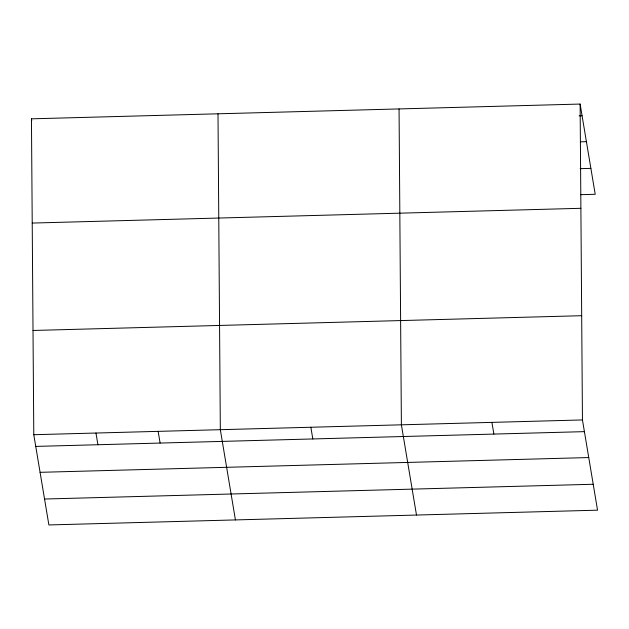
<?xml version="1.0" encoding="UTF-8"?>
<svg xmlns="http://www.w3.org/2000/svg" width="629" height="629" viewBox="0 0 629 629"><rect width="100%" height="100%" fill="white"/><g stroke="black" fill="none" stroke-linecap="round" stroke-linejoin="round"><path stroke-width="0.94" d="M580.119 104.06L582.454 419.944L597.55 510.174L48.881 524.94L33.785 434.71L31.45 118.826L580.119 104.06L595.215 194.29L580.614 194.683M579.16 115.83L582.077 115.752M580.575 141.824L586.417 141.667M580.174 168.658L590.883 168.375M32.221 223.067L580.889 208.301M33.015 330.469L581.683 315.703M33.785 434.71L582.454 419.944M35.735 446.409L584.412 431.643M40.075 472.324L588.744 457.558M44.541 499.025L593.21 484.259M491.917 422.381L493.875 434.081M416.492 515.049L401.388 424.819L399.061 108.935M310.86 427.256L312.817 438.948M235.427 519.924L220.331 429.693L217.996 113.802M158.146 431.368L160.104 443.06M95.962 433.035L97.92 444.734M31.45 118.826L31.749 120.626"/></g></svg>
